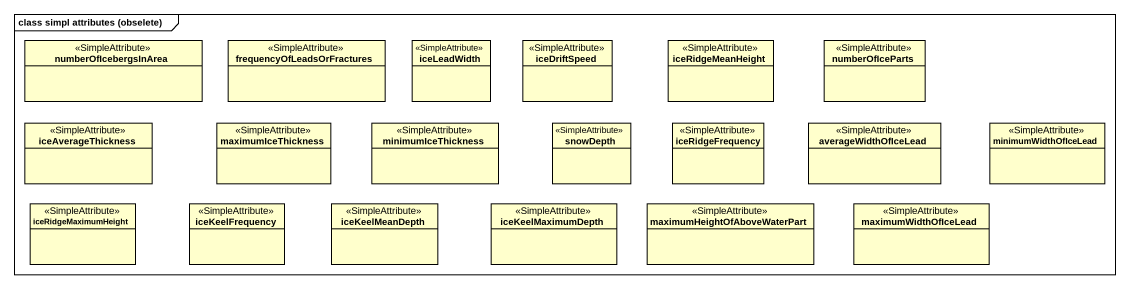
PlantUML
@startuml
mainframe class simpl attributes (obselete)
hide circle
hide empty members
class numberOfIcebergsInArea <<SimpleAttribute>>
class frequencyOfLeadsOrFractures <<SimpleAttribute>>
class iceLeadWidth <<SimpleAttribute>>
class iceDriftSpeed <<SimpleAttribute>>
class iceRidgeMeanHeight <<SimpleAttribute>>
class numberOfIceParts <<SimpleAttribute>>
class iceAverageThickness <<SimpleAttribute>>
class maximumIceThickness <<SimpleAttribute>>
class minimumIceThickness <<SimpleAttribute>>
class snowDepth <<SimpleAttribute>>
class iceRidgeFrequency <<SimpleAttribute>>
class averageWidthOfIceLead <<SimpleAttribute>>
class minimumWidthOfIceLead <<SimpleAttribute>>
class iceRidgeMaximumHeight <<SimpleAttribute>>
class iceKeelFrequency <<SimpleAttribute>>
class iceKeelMeanDepth <<SimpleAttribute>>
class iceKeelMaximumDepth <<SimpleAttribute>>
class "maximumHeightOfAboveWaterPart" as maximumHeightOfAboveWaterPar <<SimpleAttribute>>
class maximumWidthOfIceLead <<SimpleAttribute>>
@enduml
